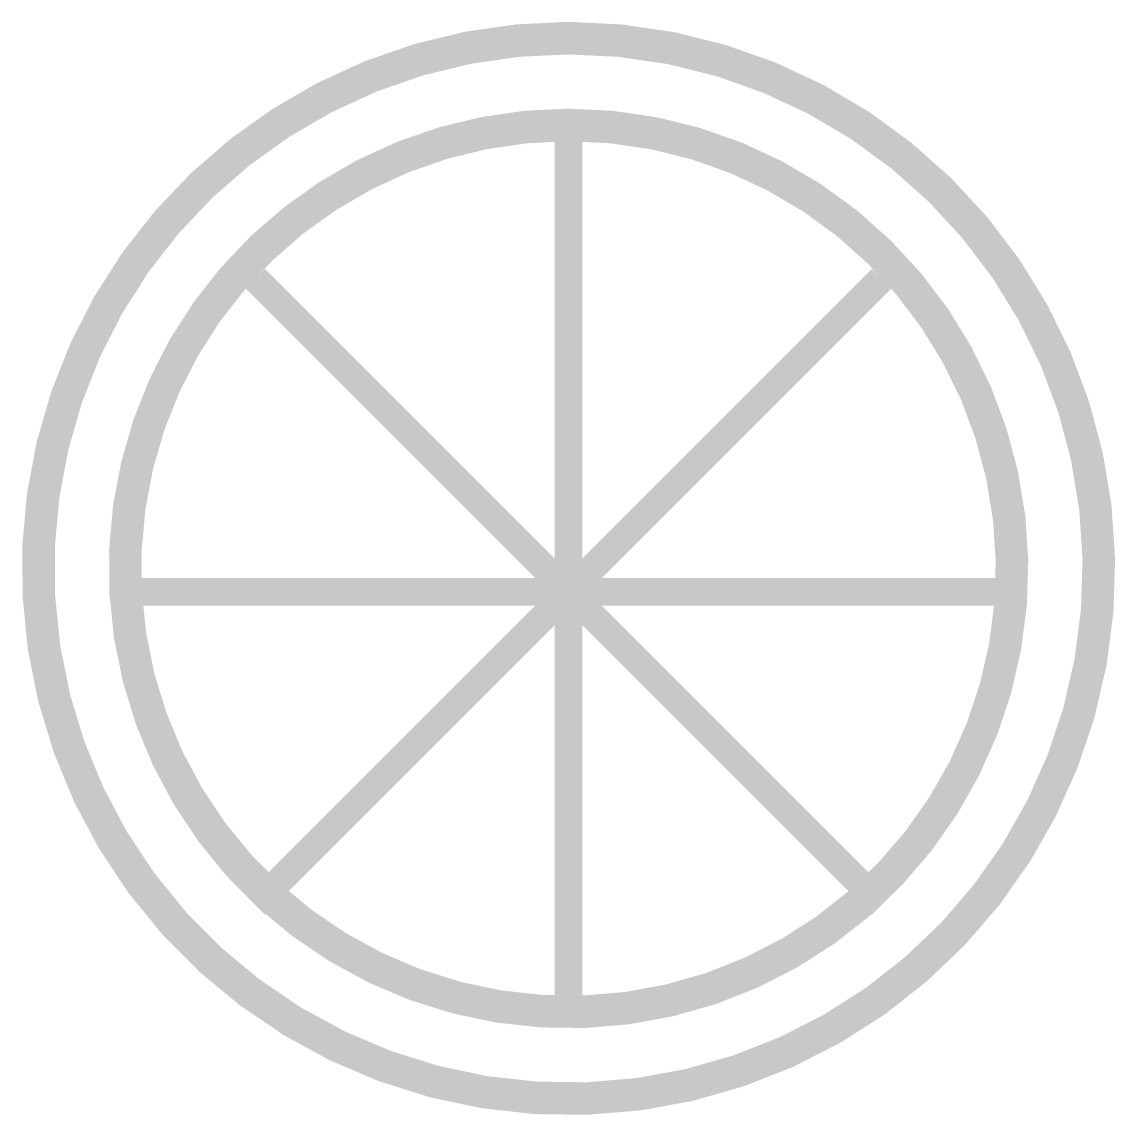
# Model space of a CAD drawing. Header units: inches. Extents: x 0 to 25.2, y 0 to 25.2.
import ezdxf

# ---------------------------------------------------------------- set-up
doc = ezdxf.new("R2010")
doc.units = ezdxf.units.IN
doc.header["$LTSCALE"] = 48
doc.header["$MEASUREMENT"] = 0

msp = doc.modelspace()

# ---------------------------------------------------------------- wipeouts: each hides what was drawn before it
msp.add_wipeout([(12.572, 24.796), (3.555, 21.061), (0.368, 12.067), (4.082, 3.8), (12.572, 0.367), (20.871, 3.62), (24.775, 12.067), (21.588, 21.061)])

# ---------------------------------------------------------------- next in the draw order: linework, layer by layer
at = {"color": 0, "linetype": 'Continuous', "const_width": 0.75}
msp.add_lwpolyline([(12.572, 24.796, -2.327134), (0.374, 11.939, -0.429713)], format="xyb", close=True, dxfattribs=at)
msp.add_lwpolyline([(12.572, 22.796, -2.327134), (2.372, 12.044, -0.429713), (12.572, 22.796, -0.081033)], format="xyb", dxfattribs=at)
at = {"color": 0, "linetype": 'Continuous', "const_width": 0.637}
for points in [[(12.572, 2.396), (12.572, 22.796)], [(5.359, 4.832), (19.784, 19.257)], [(5.359, 19.257), (19.784, 4.832)], [(2.372, 12.044), (22.772, 12.044)]]:
    msp.add_lwpolyline(points, dxfattribs=at)

doc.saveas('drawing.dxf')
